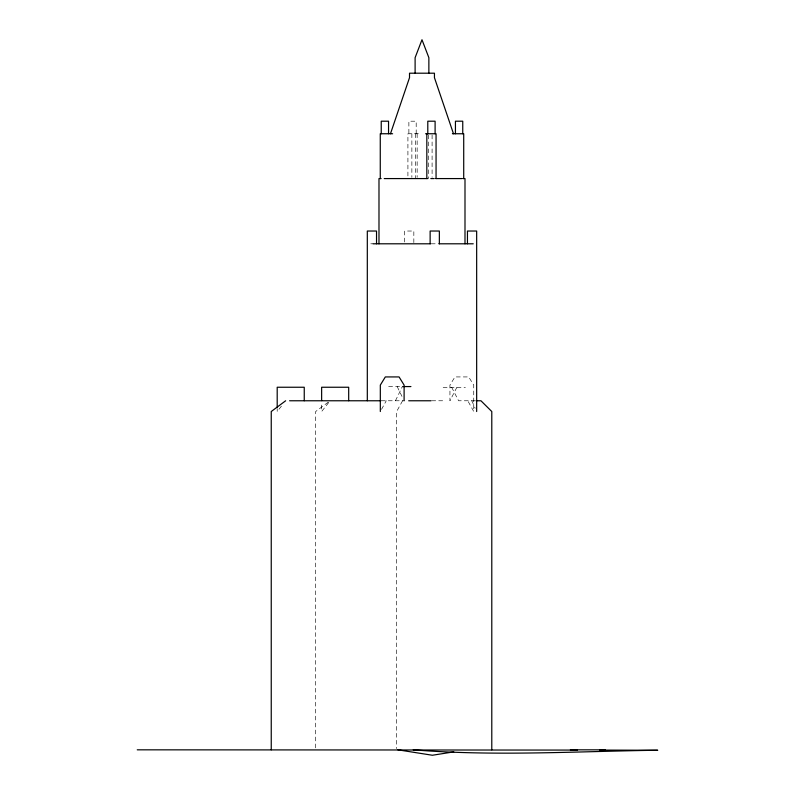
<?xml version="1.0" encoding="UTF-8"?>
<svg xmlns="http://www.w3.org/2000/svg" width="795" height="795" viewBox="0 0 795 795"><rect width="100%" height="100%" fill="white"/><g stroke="black" fill="none" stroke-linecap="round" stroke-linejoin="round"><path stroke-width="0.6" stroke-dasharray="3.98 2.98" d="M395.443 400.769L402.379 386.569M456.877 387.314L449.94 400.769L449.94 385.088L454.949 376.929L468.692 376.929L473.741 385.088L473.741 411.522L467.788 400.769M381.511 409.375L386.271 400.769M402.578 400.769L396.635 411.522L396.635 748.592M281.43 406.146L277.197 411.522L277.197 409.097M328.703 402.558L321.637 411.522L321.637 403.025M328.186 402.2L315.685 411.522L315.685 748.592M418.399 133.749L407.915 133.749L407.915 177.364M370.748 243.797L373.163 243.797M431.198 243.797L438.641 243.797M388.626 386.569L402.906 386.569M443.123 387.314L465.423 387.314M381.312 400.769L404.466 400.769M431.735 400.769L445.359 400.769M475.221 400.769L458.606 400.769L451.669 387.314M397.172 386.569L402.509 397.49M471.783 400.769L475.201 408.302M432.092 134.961L432.092 177.364M428.654 134.961L428.654 178.577M417.146 133.749L417.146 177.364M416.192 133.749L416.192 121.198L408.878 121.198L408.878 133.749M415.318 133.749L415.318 178.577M413.837 242.634L413.837 231.027L404.625 231.027L404.625 242.634M411.87 133.749L411.87 177.364"/><path stroke-width="1.19" d="M390.464 133.749L409.514 77.681L409.514 73.2L434.448 73.2L434.448 77.681L453.488 133.749M285.663 400.769L271.244 411.522L271.244 749.824M453.796 751.881L432.381 755.25L397.878 749.824M599.669 750.082L657.753 750.251C576.305 751.325 494.609 756.443 413.261 749.824M392.631 133.749L380.268 133.749L380.268 178.577M425.573 133.749L436.058 133.749L436.058 178.577M452.395 133.749L463.714 133.749L463.714 178.577M381.143 178.577L378.986 178.577L378.986 243.797M384.224 178.577L427.7 178.577M430.791 178.577L434.229 178.577M435.759 178.577L461.875 178.577M462.829 178.577L464.996 178.577L464.996 243.797M373.094 243.797L430.493 243.797M439.108 243.797L473.234 243.797M402.906 386.569L410.926 386.569M289.599 400.769L380.765 400.769M408.69 400.769L431.039 400.769M476.165 400.769L480.955 400.769L491.787 411.522L491.787 749.824M137.247 749.824L577.488 750.082M570.383 749.824L605.422 749.824M476.662 411.522L476.662 231.027L467.45 231.027L467.45 243.797M462.75 133.749L462.75 121.198L455.436 121.198L455.436 133.749M439.357 243.797L439.357 231.027L430.135 231.027L430.135 243.797M435.103 133.749L435.103 121.198L427.79 121.198L427.79 133.749M428.863 73.2L428.863 57.677L421.986 39.75L415.109 57.677L415.109 73.2M426.826 133.749L426.826 178.577M404.108 400.769L404.108 385.088L399.07 376.929L385.327 376.929L380.318 385.088L380.318 411.522M388.546 133.749L388.546 121.198L381.232 121.198L381.232 133.749M376.532 243.797L376.532 231.027L367.31 231.027L367.31 400.769M348.687 400.769L348.687 387.245L321.637 387.245L321.637 400.601M304.247 400.769L304.247 387.245L277.197 387.245L277.197 407.885"/></g></svg>
